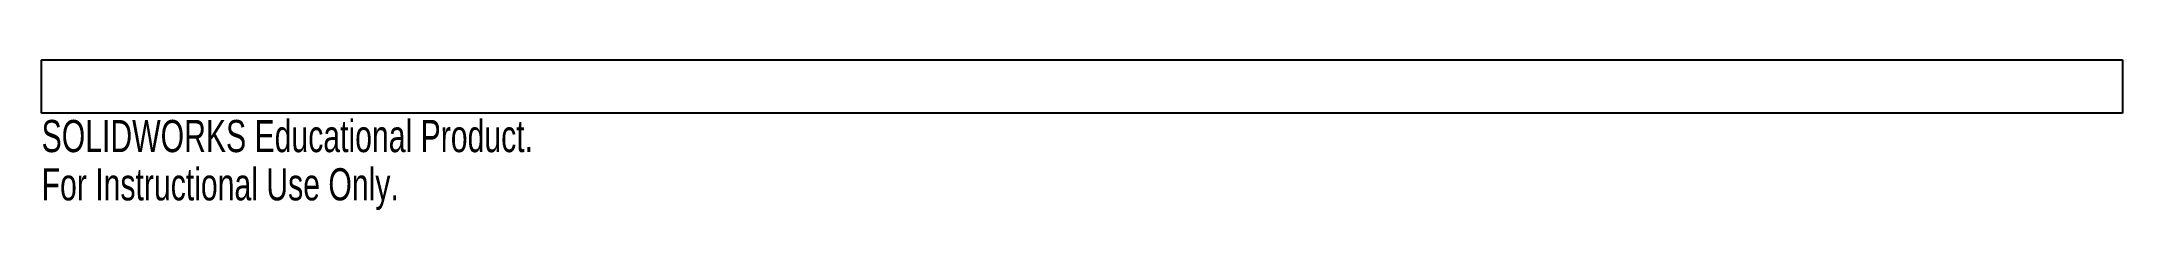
# Model space of a CAD drawing. Header units: millimetres. Extents: x -156 to 156, y -19 to 4.
import ezdxf

# ---------------------------------------------------------------- set-up
doc = ezdxf.new("R2010")
doc.units = ezdxf.units.MM
doc.styles.add('SLDTEXTSTYLE0', font='TXT', dxfattribs={"width": 0.7})

msp = doc.modelspace()

# ---------------------------------------------------------------- linework, layer by layer
at = {"color": 7, "linetype": 'Continuous', "lineweight": 25}
for p, q in [((-156, 4), (156, 4)), ((-156, -4), (-156, 4)), ((156, 4), (156, -4)), ((156, -4), (-156, -4))]:
    msp.add_line(p, q, dxfattribs=at)

# ---------------------------------------------------------------- texts
at = {"color": 7, "linetype": 'Continuous', "char_height": 4.8336, "attachment_point": 1, "style": 'SLDTEXTSTYLE0'}
for s, insert in [('SOLIDWORKS Educational Product.', (-156, -5.02)), ('For Instructional Use Only.', (-156, -12.27))]:
    msp.add_mtext(s, dxfattribs=dict(at, insert=insert))

doc.saveas('drawing.dxf')
